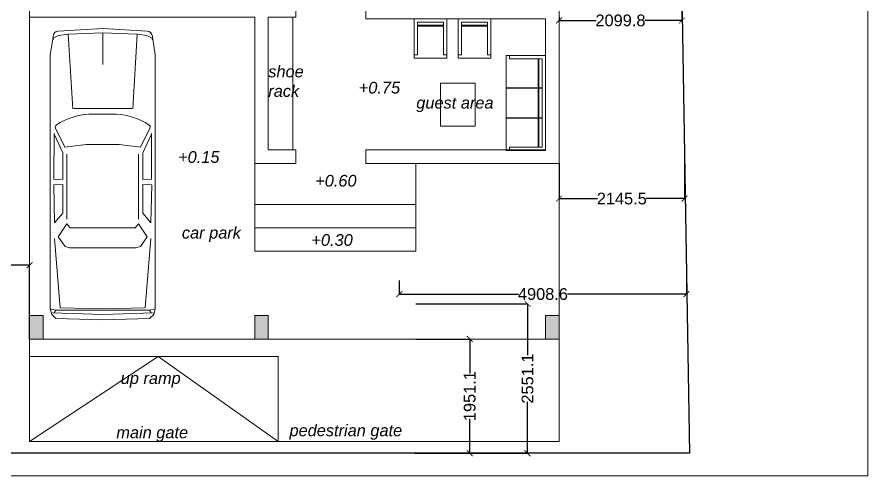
# Model space of a CAD drawing. Header units: millimetres. Extents: x 823088 to 974770, y -118861 to 5314.
# Drawn here: x 830733 to 845279, y -63962 to -56123 of the extents above; entities that cross this region are included whole.
import ezdxf

# ---------------------------------------------------------------- set-up
doc = ezdxf.new("R2010")
doc.units = ezdxf.units.MM
doc.header["$MEASUREMENT"] = 0
doc.layers.add('FURNITURE', color=253, linetype='Continuous', lineweight=5)
doc.styles.get("Standard").update_dxf_attribs({"font": 'arial.ttf'})
doc.dimstyles.new('bigdim', dxfattribs={"dimtxt": 200, "dimasz": 100, "dimexe": 0.18, "dimexo": 0.0625, "dimgap": 0.09, "dimtad": 0, "dimdec": 1, "dimzin": 0, "dimdsep": 46, "dimtxsty": 'Standard', "dimblk": 'ARCHTICK', "dimblk1": 'ARCHTICK', "dimblk2": 'ARCHTICK', "dimcen": 0.09, "dimadec": 0, "dimazin": 0, "dimtfac": 1, "dimtdec": 1, "dimtofl": 0, "dimtmove": 0, "dimatfit": 3, "dimfxl": 1, "dimtolj": 1, "dimtzin": 0, "dimarcsym": 0})

# ---------------------------------------------------------------- blocks, each defined once
blk = doc.blocks.new('guest sofa 01')
at = {"layer": 'FURNITURE', "color": 251, "true_color": 0x636466}
for p, q in [((366795, 18380), (366795, 20000)), ((367466, 20000), (366795, 20000)), ((367410, 19944), (366851, 19944)), ((366851, 19944), (366851, 19449)), ((366907, 19944), (366907, 19449)), ((366921, 19944), (366921, 19449)), ((367410, 19944), (367410, 20000)), ((367466, 19449), (367466, 20000)), ((367466, 19449), (366851, 19449)), ((366851, 19442), (366851, 19449)), ((367466, 19442), (366851, 19442)), ((366851, 18939), (366851, 19442)), ((366907, 18939), (366907, 19442)), ((366921, 18939), (366921, 19442)), ((367466, 19442), (367466, 19449)), ((367466, 18939), (367466, 19442)), ((367466, 18939), (366851, 18939)), ((366851, 18931), (366851, 18939)), ((366851, 18436), (366851, 18931)), ((367466, 18931), (366851, 18931)), ((366907, 18436), (366907, 18931)), ((366921, 18436), (366921, 18931)), ((367466, 18931), (367466, 18939)), ((367466, 18931), (367466, 18380)), ((367000, 18380), (366795, 18380)), ((367410, 18436), (366851, 18436)), ((367466, 18380), (367000, 18380)), ((367410, 18436), (367410, 18380)), ((367729, 17753), (367729, 18423)), ((367729, 18423), (368288, 18423)), ((367729, 18367), (367785, 18367)), ((367785, 17809), (367785, 18367)), ((368232, 18367), (368232, 17809)), ((368232, 18367), (368288, 18367)), ((368288, 18423), (368288, 17753)), ((368479, 17753), (368479, 18423)), ((368479, 18423), (369038, 18423)), ((368479, 18367), (368535, 18367)), ((368535, 17809), (368535, 18367)), ((368982, 18367), (368982, 17809)), ((368982, 18367), (369038, 18367)), ((369038, 18423), (369038, 17753)), ((368288, 17753), (367729, 17753)), ((368232, 17878), (367785, 17878)), ((368232, 17864), (367785, 17864)), ((368232, 17809), (367785, 17809)), ((369038, 17753), (368479, 17753)), ((368982, 17878), (368535, 17878)), ((368982, 17864), (368535, 17864)), ((368982, 17809), (368535, 17809))]:
    blk.add_line(p, q, dxfattribs=at)
blk = doc.blocks.new('02PCAR12')
at = {"color": 0, "linetype": 'ByBlock'}
for p, q in [((-203, 38), (-207, 37)), ((-203, 38.08), (-204, 34.08)), ((-19, 38), (-203, 38)), ((-6, 36), (-19, 38)), ((-210, 34), (-211, 0)), ((-207, 37), (-210, 34)), ((-206, 37), (-207, 0)), ((-204, 34.08), (-206, 35.08)), ((-204, -34), (-204, 34)), ((-202.36, 30.78), (-152, 35)), ((-150.83, 32.3), (-157.9, 27.3)), ((-141.48, 25.99), (-150.83, 32.3)), ((-113.23, 35.5), (-140.79, 34.89)), ((-140.79, 34.89), (-133.96, 29.23)), ((-113, 29), (-113.23, 35.5)), ((-109.42, 29.02), (-109.19, 35.33)), ((-109.19, 35.33), (-75.91, 35.3)), ((-76.45, 35.3), (-90, 29)), ((-72.15, 34.24), (-85.91, 27.37)), ((-5, 32), (-6.45, 34.89)), ((-5, 32), (-4, 25)), ((0, 0), (-1.8, 32.21)), ((-202.36, 30.78), (-203, 0)), ((-157.9, 27.3), (-158.93, 24.08)), ((-141.48, 25.99), (-144.24, 23.52)), ((-91, 26), (-138, 26)), ((-134, 29), (-113, 29)), ((-90, 29), (-109.42, 29.02)), ((-58.25, 21.76), (-4, 25)), ((-4, 25), (-3, 0)), ((-158.93, 24.08), (-158.93, -24)), ((-144.24, 23.52), (-144.24, 0)), ((-58, 0), (-58, 21)), ((-84, -12), (-84, 12)), ((-62, 10), (-62, 0)), ((-210, -34), (-211, 0)), ((-206, -37), (-207, 0)), ((-202.36, -30.78), (-203, 0)), ((-144.24, -23.52), (-144.24, 0)), ((-62, -10), (-62, 0)), ((-58, 0), (-58, -21)), ((-3, 0), (-26, 0)), ((-4, -25), (-3, 0)), ((0, 0), (-1.8, -32.21)), ((-157.9, -27.3), (-158.93, -24.08)), ((-141.48, -25.99), (-144.24, -23.52)), ((-58.25, -21.76), (-4, -25)), ((-202.36, -30.69), (-152, -34.92)), ((-150.83, -32.3), (-157.9, -27.3)), ((-141.48, -25.99), (-150.83, -32.3)), ((-140.79, -34.89), (-133.96, -29.23)), ((-91, -26), (-138, -26)), ((-134, -29), (-113, -29)), ((-113, -29), (-113.23, -35.5)), ((-90, -29), (-109.42, -29.02)), ((-109.42, -29.02), (-109.19, -35.33)), ((-76.45, -35.3), (-90, -29)), ((-72.15, -34.24), (-85.91, -27.37)), ((-5, -32), (-4, -25)), ((-207, -37), (-210, -34)), ((-203, -38), (-207, -37)), ((-204, -34), (-206, -35)), ((-203, -38), (-204, -34)), ((-113.23, -35.5), (-140.79, -34.89)), ((-109.19, -35.33), (-75.91, -35.3)), ((-6, -36), (-19, -38)), ((-5, -32), (-6.45, -34.89)), ((-19, -38), (-203, -38))]:
    blk.add_line(p, q, dxfattribs=at)
for centre, radius, start, end in [((-71.36, 32.4), 2, 31.5638, 113.12574), ((-115.33, 5.39), 53.61, 4.93792, 31.5638), ((-8.24, 34), 2, 26.56505, 90), ((-5.8, 32), 4, 3.01279, 90), ((-461.05, -27.14), 379.08, 5.92644, 8.26698), ((-461.05, 27.14), 379.08, 351.73302, 354.07356), ((-115.33, -5.39), 53.61, 328.4362, 355.06208), ((-71.36, -32.4), 2, 246.87426, 328.4362), ((-8.24, -34), 2, 270, 333.43495), ((-5.8, -32), 4, 270, 356.98721)]:
    blk.add_arc(centre, radius, start, end, dxfattribs=at)
blk = doc.blocks.new('asdasdsd')
at = {"color": 1, "lineweight": 13}
for p, q in [((801213, -59323), (803963, -59323)), ((801213, -59723), (803963, -59723))]:
    blk.add_line(p, q, dxfattribs=at)
at = {"color": 1, "lineweight": 20}
blk.add_lwpolyline([(796533, -47623), (796533, -51853), (797363, -51853), (797363, -56123), (801213, -56123), (801213, -58623), (801913, -58623), (801913, -58393), (801443, -58393), (801443, -56123), (801913, -56123), (801913, -55893), (797593, -55893), (797593, -51623), (796763, -51623), (796763, -47393)], dxfattribs=at)
blk.add_lwpolyline([(803113, -58623), (806413, -58623), (806413, -51623), (805213, -51623), (805213, -48623), (806413, -48623), (806413, -42923), (802213, -42923), (802213, -43623), (802113, -43623), (802113, -43853), (802413, -43853), (802413, -43153), (806183, -43153), (806183, -48393), (804983, -48393), (804983, -51853), (806183, -51853), (806183, -55923), (803113, -55923), (803113, -56153), (806183, -56153), (806183, -58393), (803113, -58393)], close=True, dxfattribs=at)
at = {"color": 1, "lineweight": 13}
blk.add_lwpolyline([(801863, -58393), (801443, -58393), (801443, -56123), (801863, -56123)], close=True, dxfattribs=at)
at = {"color": 1, "lineweight": 5}
blk.add_lwpolyline([(804384, -57255), (804979, -57255), (804979, -57985), (804384, -57985)], close=True, dxfattribs=at)
at = {"color": 1, "lineweight": 13}
blk.add_lwpolyline([(801213, -58623), (801213, -60123), (803963, -60123), (803963, -58623)], dxfattribs=at)
at = {"color": 1, "lineweight": 5, "rotation": 180}
blk.add_blockref('guest sofa 01', (1172975, -38401), dxfattribs=at)
at = {"layer": 'FURNITURE', "color": 1, "xscale": 23.58490566036198, "yscale": 23.58490566036198, "zscale": 23.58490566036198, "rotation": 90}
blk.add_blockref('02PCAR12', (798613, -56320), dxfattribs=at)
at = {"color": 1, "lineweight": 30, "char_height": 200, "attachment_point": 1}
for s, width, insert in [('{\\fArial|b0|i1|c0|p34;\\C6;shoe rack}', 411, (801443, -56954)), ('{\\fArial|b0|i1|c0|p34;\\C6;+0.75}', 1658.96, (802989, -57230)), ('{\\fArial|b0|i1|c0|p34;\\C6;guest area}', 1741.73, (803973, -57487)), ('{\\fArial|b0|i1|c0|p34;\\C6;+0.15}', 1658.96, (799901, -58414)), ('{\\fArial|b0|i1|c0|p34;\\C6;+0.60}', 1658.96, (802245, -58820)), ('{\\fArial|b0|i1|c0|p34;\\C6;car park}', 1658.96, (799966, -59707)), ('{\\fArial|b0|i1|c0|p34;\\C6;+0.30}', 1658.96, (802180, -59832)), ('{\\fArial|b0|i1|c0|p34;\\C6;up ramp}', 1658.96, (798921, -62191))]:
    blk.add_mtext_dynamic_manual_height_columns(s, width=width, gutter_width=1, heights=[0], dxfattribs=dict(at, insert=insert))
blk = doc.blocks.new('sdasdas')
at = {"lineweight": 9, "transparency": 33554505}
h = blk.add_hatch(color=3, dxfattribs=at)
h.dxf.hatch_style = 1
h.paths.add_polyline_path([(485403, 21983), (485173, 21983), (485173, 21583), (485403, 21583)])
at = {"color": 3, "lineweight": 9}
blk.add_lwpolyline([(485403, 21983), (485173, 21983), (485173, 21583), (485403, 21583)], close=True, dxfattribs=at)
blk = doc.blocks.new('bvvbbbbvbvbvb')
at = {"color": 6, "lineweight": 30}
for p in [(-14303, -11582), (-10453, -11582), (-5483, -11582)]:
    blk.add_blockref('sdasdas', p, dxfattribs=at)
blk = doc.blocks.new('_ArchTick')
at = {"color": 0, "linetype": 'ByBlock', "lineweight": 9, "const_width": 0.15}
blk.add_lwpolyline([(-0.5, -0.5), (0.5, 0.5)], dxfattribs=at)
blk = doc.blocks.new('*D55')
at = {"color": 0, "lineweight": -2, "transparency": 16777216}
for p, q in [((837549, -61623), (838473, -61623)), ((838472, -61623), (838472, -62212)), ((838472, -63575), (838472, -62985)), ((837536, -63575), (838473, -63575))]:
    blk.add_line(p, q, dxfattribs=at)
at = {"layer": 'Defpoints', "color": 0, "lineweight": 9, "transparency": 16777216}
for p in [(837548, -61623), (838472, -61623), (837536, -63575)]:
    blk.add_point(p, dxfattribs=at)
at = {"color": 0, "lineweight": -2, "transparency": 16777216, "xscale": 100, "yscale": 100, "zscale": 100}
for p, rotation in [((838472, -61623), 90), ((838472, -63575), 270)]:
    blk.add_blockref('_ArchTick', p, dxfattribs=dict(at, rotation=rotation))
at = {"color": 0, "lineweight": 9, "transparency": 16777216, "insert": (838472, -62599), "char_height": 200, "attachment_point": 5, "rotation": 90}
blk.add_mtext('\\A1;1951.1', dxfattribs=at)
blk = doc.blocks.new('*D56')
at = {"color": 0, "lineweight": -2, "transparency": 16777216}
for p, q in [((837549, -61023), (839460, -61023)), ((839460, -61023), (839460, -61901)), ((839460, -63575), (839460, -62697)), ((837549, -63575), (839460, -63575))]:
    blk.add_line(p, q, dxfattribs=at)
at = {"layer": 'Defpoints', "color": 0, "lineweight": 9, "transparency": 16777216}
for p in [(837548, -61023), (837548, -63575), (839460, -63575)]:
    blk.add_point(p, dxfattribs=at)
at = {"color": 0, "lineweight": -2, "transparency": 16777216, "xscale": 100, "yscale": 100, "zscale": 100}
for p, rotation in [((839460, -61023), 90), ((839460, -63575), 270)]:
    blk.add_blockref('_ArchTick', p, dxfattribs=dict(at, rotation=rotation))
at = {"color": 0, "lineweight": 9, "transparency": 16777216, "insert": (839460, -62299), "char_height": 200, "attachment_point": 5, "rotation": 90}
blk.add_mtext('\\A1;2551.1', dxfattribs=at)
blk = doc.blocks.new('*D57')
at = {"color": 0, "lineweight": -2, "transparency": 16777216}
for p, q in [((827360, -61154), (827360, -60362)), ((827360, -60363), (828739, -60363)), ((830948, -60363), (829569, -60363)), ((830948, -61623), (830948, -60362))]:
    blk.add_line(p, q, dxfattribs=at)
at = {"layer": 'Defpoints', "color": 0, "lineweight": 9, "transparency": 16777216}
for p in [(827360, -60363), (827360, -61154), (830948, -61623)]:
    blk.add_point(p, dxfattribs=at)
at = {"color": 0, "lineweight": -2, "transparency": 16777216, "xscale": 100, "yscale": 100, "zscale": 100, "rotation": 180}
blk.add_blockref('_ArchTick', (827360, -60363), dxfattribs=at)
at = {"color": 0, "lineweight": -2, "transparency": 16777216, "xscale": 100, "yscale": 100, "zscale": 100}
blk.add_blockref('_ArchTick', (830948, -60363), dxfattribs=at)
at = {"color": 0, "lineweight": 9, "transparency": 16777216, "insert": (829154, -60363), "char_height": 200, "attachment_point": 5}
blk.add_mtext('\\A1;3588.7', dxfattribs=at)
blk = doc.blocks.new('*D65')
at = {"color": 0, "lineweight": -2, "transparency": 16777216}
for p, q in [((842144, -58545), (842144, -59225)), ((839998, -58623), (839998, -59225)), ((839998, -59225), (840654, -59225)), ((842144, -59225), (841489, -59225))]:
    blk.add_line(p, q, dxfattribs=at)
at = {"layer": 'Defpoints', "color": 0, "lineweight": 9, "transparency": 16777216}
for p in [(842144, -58545), (839998, -58623), (842144, -59225)]:
    blk.add_point(p, dxfattribs=at)
at = {"color": 0, "lineweight": -2, "transparency": 16777216, "xscale": 100, "yscale": 100, "zscale": 100, "rotation": 180}
blk.add_blockref('_ArchTick', (839998, -59225), dxfattribs=at)
at = {"color": 0, "lineweight": -2, "transparency": 16777216, "xscale": 100, "yscale": 100, "zscale": 100}
blk.add_blockref('_ArchTick', (842144, -59225), dxfattribs=at)
at = {"color": 0, "lineweight": 9, "transparency": 16777216, "insert": (841071, -59225), "char_height": 200, "attachment_point": 5}
blk.add_mtext('\\A1;2145.5', dxfattribs=at)
blk = doc.blocks.new('*D66')
at = {"color": 0, "lineweight": -2, "transparency": 16777216}
for p, q in [((842098, -55794), (842098, -56183)), ((839998, -56123), (839998, -56183)), ((839998, -56182), (840631, -56182)), ((842098, -56182), (841466, -56182))]:
    blk.add_line(p, q, dxfattribs=at)
at = {"layer": 'Defpoints', "color": 0, "lineweight": 9, "transparency": 16777216}
for p in [(842098, -55794), (839998, -56123), (842098, -56182)]:
    blk.add_point(p, dxfattribs=at)
at = {"color": 0, "lineweight": -2, "transparency": 16777216, "xscale": 100, "yscale": 100, "zscale": 100, "rotation": 180}
blk.add_blockref('_ArchTick', (839998, -56182), dxfattribs=at)
at = {"color": 0, "lineweight": -2, "transparency": 16777216, "xscale": 100, "yscale": 100, "zscale": 100}
blk.add_blockref('_ArchTick', (842098, -56182), dxfattribs=at)
at = {"color": 0, "lineweight": 9, "transparency": 16777216, "insert": (841048, -56182), "char_height": 200, "attachment_point": 5}
blk.add_mtext('\\A1;2099.8', dxfattribs=at)
blk = doc.blocks.new('*D71')
at = {"color": 0, "lineweight": -2, "transparency": 16777216}
for p, q in [((837268, -60623), (837268, -60856)), ((842177, -60542), (842177, -60856)), ((837268, -60856), (839304, -60856)), ((842177, -60856), (840142, -60856))]:
    blk.add_line(p, q, dxfattribs=at)
at = {"layer": 'Defpoints', "color": 0, "lineweight": 9, "transparency": 16777216}
for p in [(837268, -60623), (842177, -60542), (842177, -60856)]:
    blk.add_point(p, dxfattribs=at)
at = {"color": 0, "lineweight": -2, "transparency": 16777216, "xscale": 100, "yscale": 100, "zscale": 100, "rotation": 180}
blk.add_blockref('_ArchTick', (837268, -60856), dxfattribs=at)
at = {"color": 0, "lineweight": -2, "transparency": 16777216, "xscale": 100, "yscale": 100, "zscale": 100}
blk.add_blockref('_ArchTick', (842177, -60856), dxfattribs=at)
at = {"color": 0, "lineweight": 9, "transparency": 16777216, "insert": (839723, -60856), "char_height": 200, "attachment_point": 5}
blk.add_mtext('\\A1;4908.6', dxfattribs=at)

msp = doc.modelspace()

# ---------------------------------------------------------------- linework, layer by layer
at = {"color": 8, "lineweight": 9}
msp.add_line((839998.47, -61623.43), (830948.47, -61623.43), dxfattribs=at)
at = {"color": 251, "lineweight": 13, "true_color": 0x636466, "transparency": 33554511}
for p, q in [((830948.47, -63374.53), (833148.47, -61923.43)), ((833148.47, -61923.43), (835198.47, -63374.53))]:
    msp.add_line(p, q, dxfattribs=at)
at = {"color": 8, "lineweight": 9}
msp.add_lwpolyline([(823087.5, -31581), (845279, -31581), (845279, -63962.5), (823087.5, -63962.5)], close=True, dxfattribs=at)
at = {"color": 5, "lineweight": 25}
msp.add_lwpolyline([(841701.02, -31854.1), (842227.4, -63574.53), (827627.4, -63574.53), (824190.77, -32490.04)], close=True, dxfattribs=at)
at = {"color": 251, "lineweight": 13, "true_color": 0x636466}
for points in [[(830948.47, -56123.43), (830948.47, -63374.53), (839998.47, -63374.53), (839998.47, -58623.43)], [(830948.47, -61923.43), (835198.47, -61923.43), (835198.47, -63374.53)]]:
    msp.add_lwpolyline(points, dxfattribs=at)

# ---------------------------------------------------------------- block references
at = {"color": 8, "lineweight": 9}
msp.add_blockref('asdasdsd', (33585.5, 0), dxfattribs=at)
at = {"color": 6, "lineweight": 30}
msp.add_blockref('bvvbbbbvbvbvb', (360077.97, -71624.5), dxfattribs=at)

# ---------------------------------------------------------------- texts
at = {"color": 31, "lineweight": 30, "true_color": 0xfecc66, "char_height": 200, "attachment_point": 1}
for s, width, insert in [('{\\fArial|b0|i1|c0|p34;\\C6;up ramp}', 1658.9623, (832506.09, -62191.34)), ('{\\fArial|b0|i1|c0|p34;\\C6;main gate}', 1658.9623, (832431.09, -63118.19)), ('{\\fArial|b0|i1|c0|p34;\\C6;pedestrian gate}', 3224, (835391.09, -63083.47))]:
    msp.add_mtext_dynamic_manual_height_columns(s, width=width, gutter_width=1, heights=[0], dxfattribs=dict(at, insert=insert))

# ---------------------------------------------------------------- dimensions: what is measured, and where the dimension line sits
at = {"color": 8, "lineweight": 9}
for base, p1, p2, picture, middle in [((842098.28, -56182.5), (839998.47, -56123.43), (842098.28, -55793.61), '*D66', (841048.37, -56182.5)), ((842143.93, -59225), (839998.47, -58623.43), (842143.93, -58544.68), '*D65', (841071.2, -59225)), ((827359.8, -60362.64), (830948.47, -61623.43), (827359.8, -61154.07), '*D57', (829154.13, -60362.64)), ((842177.08, -60855.5), (837268.47, -60623.43), (842177.08, -60541.98), '*D71', (839722.77, -60855.5))]:
    dim = msp.add_linear_dim(base=base, p1=p1, p2=p2, dimstyle='bigdim', dxfattribs=at)
    dim.commit()
    dim.dimension.update_dxf_attribs({"geometry": picture, "text_midpoint": middle})
for base, p1, p2, picture, middle in [((839459.5, -63574.53), (837548.47, -61023.43), (837548.47, -63574.53), '*D56', (839459.5, -62298.98)), ((838472.5, -61623.43), (837535.92, -63574.53), (837548.47, -61623.43), '*D55', (838472.5, -62598.98))]:
    dim = msp.add_linear_dim(base=base, p1=p1, p2=p2, angle=90, dimstyle='bigdim', dxfattribs=at)
    dim.commit()
    dim.dimension.update_dxf_attribs({"geometry": picture, "text_midpoint": middle})

doc.saveas('drawing.dxf')
